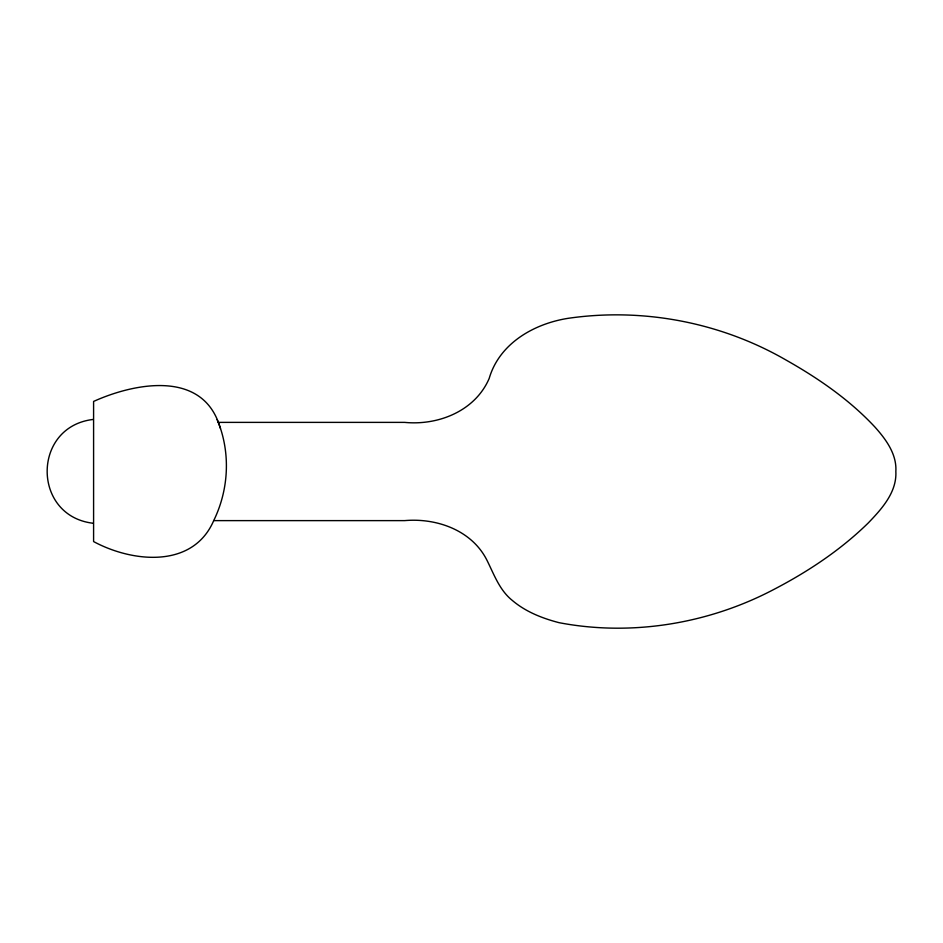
<?xml version="1.0" encoding="UTF-8"?>
<svg xmlns="http://www.w3.org/2000/svg" width="943" height="943" viewBox="0 0 943 943"><rect width="100%" height="100%" fill="white"/><g stroke="black" fill="none" stroke-linecap="round" stroke-linejoin="round"><path stroke-width="1.41" d="M213.743 520.56C192.855 569.03 132.126 562.358 93.593 541.565L93.593 401.435C132.774 383.695 198.914 370.045 218.387 422.381L404.641 422.381C438.283 425.682 475.166 411.007 489.169 378.485C499.389 343.335 534.056 323.661 568.216 318.31C642.973 307.453 720.971 322.353 786.403 360.25C818.595 378.461 849.525 399.808 874.856 426.967C885.854 439.226 896.923 454.137 895.85 471.5C896.934 492.27 881.729 508.961 868.303 522.917C840.602 550.075 807.903 571.729 773.578 589.587C708.441 623.83 631.433 636.525 559.058 622.675C542.296 618.313 525.616 611.771 512.297 600.42C499.613 590.294 494.12 574.641 487.13 560.602C472.125 530.272 436.703 517.79 404.641 520.619L213.707 520.619C227.935 491.515 230.493 457.331 219.884 426.625M93.31 419.435C31.791 426.484 31.791 516.222 93.31 523.271M217.138 419.588L219.802 426.389M218.422 422.464L218.835 423.584M218.917 423.808L220.462 428.464"/></g></svg>
